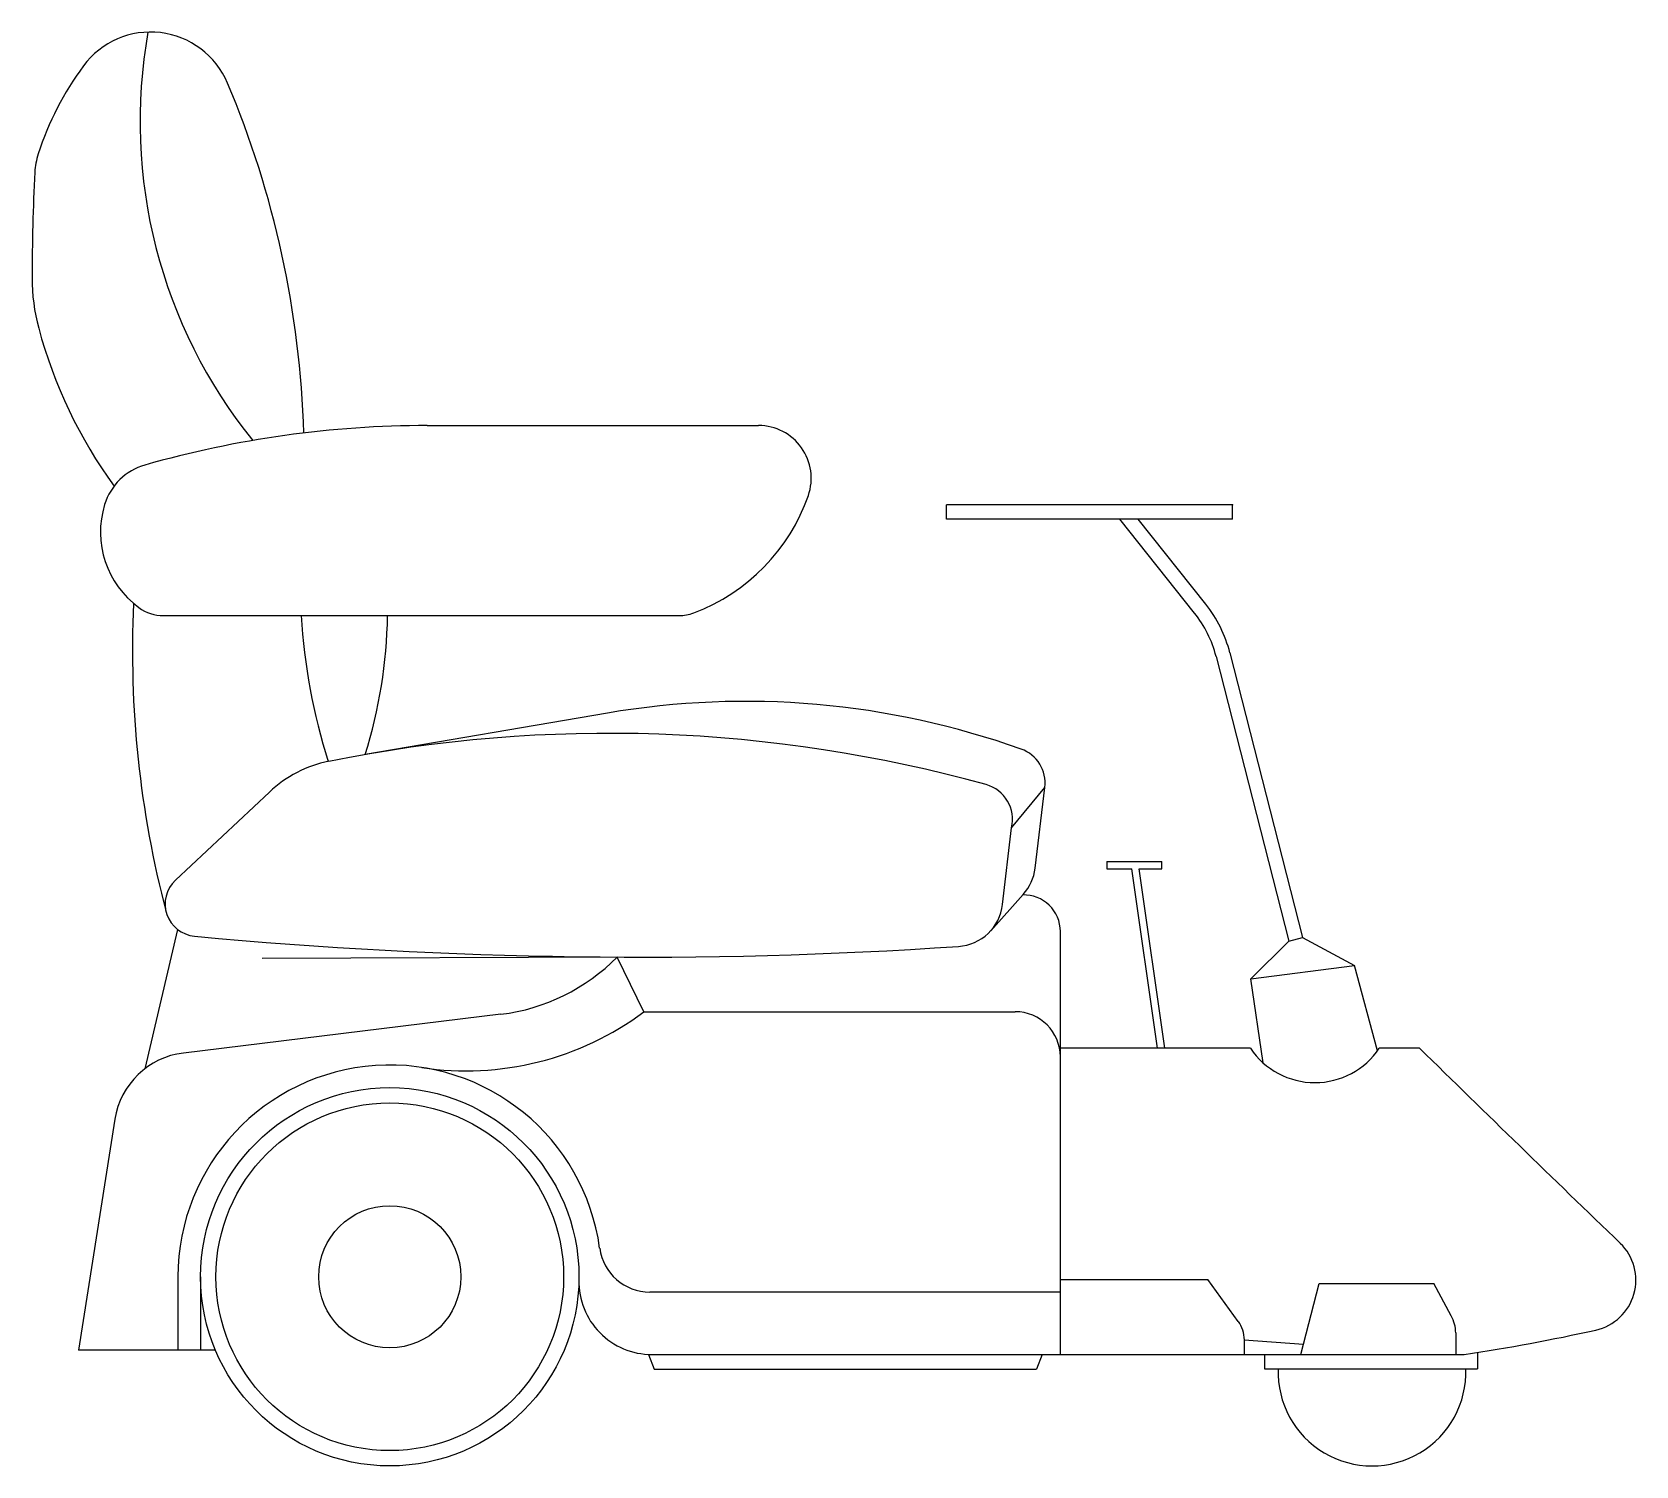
# Model space of a CAD drawing. Extents: x -23.8 to 21.2, y 0 to 40.3.
import ezdxf

# ---------------------------------------------------------------- set-up
doc = ezdxf.new("R2010")
doc.units = 0
doc.header["$MEASUREMENT"] = 0
doc.layers.get('0').update_dxf_attribs({"linetype": 'CONTINUOUS'})
doc.layers.add('CEHIDE', color=7, linetype='CONTINUOUS')

msp = doc.modelspace()

# ---------------------------------------------------------------- linework, layer by layer
for p, q in [((-12.744, 29.236), (-3.435, 29.236)), ((9.883, 27.006), (1.843, 27.006)), ((1.843, 26.606), (1.843, 27.006)), ((9.883, 26.606), (1.843, 26.606)), ((8.813, 23.968), (6.715, 26.606)), ((9.126, 24.217), (7.226, 26.606)), ((9.883, 26.606), (9.883, 27.006)), ((-20.155, 23.896), (-5.676, 23.896)), ((9.418, 22.748), (11.463, 14.747)), ((9.806, 22.848), (11.85, 14.846)), ((-7.678, 21.157), (-14.489, 19.993)), ((-17.181, 18.937), (-19.822, 16.459)), ((3.67, 17.933), (4.606, 19.067)), ((4.334, 16.796), (4.606, 19.067)), ((3.419, 15.78), (3.67, 17.933)), ((6.352, 16.984), (7.898, 16.984)), ((6.352, 16.984), (6.352, 16.784)), ((6.352, 16.784), (7.054, 16.784)), ((7.771, 11.738), (7.054, 16.784)), ((7.973, 11.738), (7.256, 16.784)), ((7.256, 16.784), (7.898, 16.784)), ((7.898, 16.784), (7.898, 16.984)), ((4.001, 16.061), (3.085, 15.04)), ((-19.758, 15.074), (-20.681, 11.161)), ((5.042, 3.132), (5.042, 15.022)), ((10.398, 13.688), (11.463, 14.747)), ((11.463, 14.747), (11.85, 14.846)), ((11.85, 14.846), (13.31, 14.063)), ((-7.409, 14.299), (-17.383, 14.256)), ((-6.658, 12.765), (-7.409, 14.299)), ((10.398, 13.688), (13.31, 14.063)), ((13.95, 11.664), (13.31, 14.063)), ((10.741, 11.327), (10.398, 13.688)), ((-10.676, 12.693), (-19.598, 11.604)), ((-6.658, 12.765), (3.773, 12.765)), ((10.384, 11.738), (5.042, 11.738)), ((15.135, 11.738), (14.001, 11.738)), ((-21.522, 9.744), (-22.539, 3.25)), ((-19.749, 5.315), (-19.749, 3.25)), ((-19.112, 5.315), (-19.112, 3.25)), ((5.042, 5.237), (9.185, 5.237)), ((10.042, 4.061), (9.185, 5.237)), ((11.803, 3.132), (12.315, 5.122)), ((12.315, 5.122), (15.535, 5.122)), ((16.027, 4.218), (15.535, 5.122)), ((5.042, 4.885), (-6.49, 4.885)), ((16.149, 3.736), (16.149, 3.132)), ((-18.695, 3.25), (-22.539, 3.25)), ((10.211, 3.544), (11.878, 3.422)), ((10.211, 3.544), (10.211, 3.132)), ((16.764, 3.19), (16.764, 2.732)), ((-6.533, 3.134), (-6.368, 2.715)), ((-6.438, 3.132), (16.391, 3.132)), ((-6.368, 2.715), (4.371, 2.715)), ((4.535, 3.132), (4.371, 2.715)), ((10.774, 3.132), (10.774, 2.732)), ((10.774, 2.732), (16.764, 2.732))]:
    msp.add_line(p, q)
for radius in [5.315, 4.885, 1.997]:
    msp.add_circle((-13.798, 5.315), radius)
for centre, radius, start, end in [((-20.518, 37.948), 2.346, 22.9319, 143.5685), ((-6.521, 37.785), 14.293, 169.8956, 218.8635), ((-15.446, 34.204), 8.65, 143.5685, 162.0547), ((-43.456, 28.243), 27.252, 1.6479, 22.9319), ((-21.768, 36.251), 2.005, 162.0547, 177.0989), ((36.567, 33.295), 60.415, 177.09894, 179.9095), ((-18.422, 33.382), 5.426, 179.9095, 195.029), ((-10.628, 35.475), 13.496, 195.029, 216.0312), ((-12.744, 0.32), 28.916, 90, 105.9208), ((-3.435, 27.757), 1.479, 340.8018, 90), ((-20.219, 26.527), 1.664, 105.9208, 162.8983), ((-7.169, 29.057), 5.433, 290.6102, 340.8018), ((-19.299, 26.244), 2.627, 162.8983, 233.8838), ((7.731, 22.883), 28.758, 177.2997, 194.7501), ((-20.155, 25.071), 1.175, 233.8838, 270), ((0.741, 24.91), 17.057, 183.4094, 197.4488), ((-27.598, 24.106), 13.739, 342.5774, 359.1221), ((-5.676, 25.087), 1.191, 270, 290.6102), ((6.267, 21.943), 3.253, 14.3309, 38.4978), ((6.267, 21.943), 3.653, 14.3309, 38.4978), ((-3.802, -1.509), 22.995, 70.3264, 99.7034), ((-7.644, -19.084), 39.671, 74.5062, 101.4323), ((3.598, 19.187), 1.016, 353.1676, 70.3264), ((-14.825, 16.426), 3.443, 101.4323, 133.1754), ((2.682, 18.167), 1.016, 346.6789, 74.5062), ((3.004, 16.955), 1.34, 318.0963, 353.1676), ((-19.198, 15.794), 0.912, 133.1754, 264.622), ((2.088, 15.935), 1.34, 273.8421, 353.3394), ((4.019, 15.022), 1.023, 0, 91.7892), ((-6.769, 147.816), 133.518, 264.62197, 273.84206), ((-11.346, 18.181), 5.529, 276.9615, 315.4061), ((-11.648, 19.426), 8.324, 261.3387, 306.8353), ((3.773, 11.495), 1.269, 0, 90), ((12.193, 12.948), 2.176, 213.7866, 326.2134), ((735.128, 746.597), 1028.789, 225.585467, 226.023457), ((-19.329, 9.401), 2.219, 96.9615, 171.0934), ((-13.798, 5.315), 5.951, 7.7458, 180), ((-6.49, 6.309), 1.424, 187.7458, 270), ((19.776, 5.221), 1.437, 282.5035, 46.0235), ((-6.438, 5.179), 2.047, 178.9429, 270), ((9.333, 3.544), 0.879, 0, 36.1115), ((15.142, 3.736), 1.007, 0, 28.5676), ((8.391, 56.562), 54.025, 278.5155, 282.5035), ((13.798, 2.638), 2.638, 177.961, 2.039)]:
    msp.add_arc(centre, radius, start, end)
at = {"layer": 'CEHIDE', "linetype": 'CONTINUOUS'}
msp.add_point((9.883, 27.006), dxfattribs=at)

doc.saveas('drawing.dxf')
